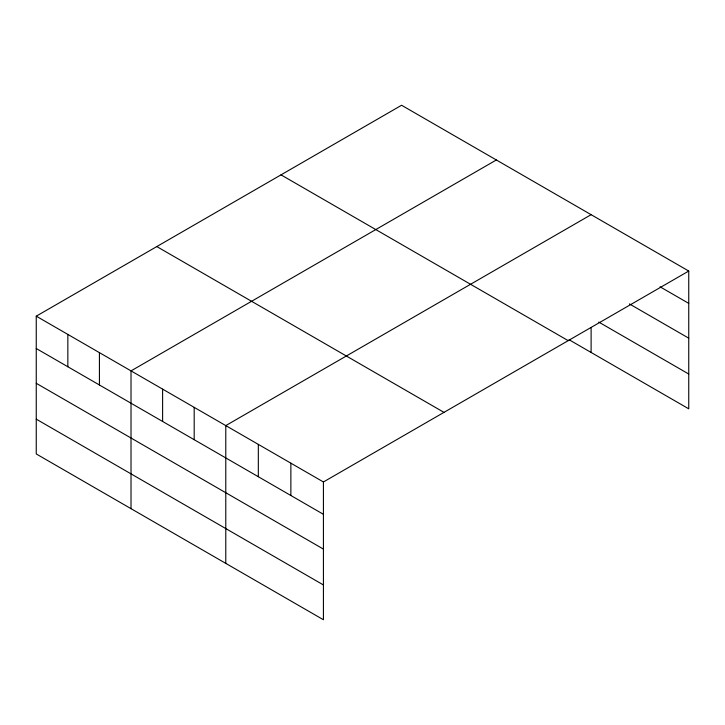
<?xml version="1.0" encoding="UTF-8"?>
<svg xmlns="http://www.w3.org/2000/svg" width="725" height="725" viewBox="0 0 725 725"><rect width="100%" height="100%" fill="white"/><g stroke="black" fill="none" stroke-linecap="round" stroke-linejoin="round"><path stroke-width="1.09" d="M688.75 271.05L401.577 105.252L36.25 316.173L36.25 453.95L323.423 619.748L323.423 481.971L688.75 271.05L688.75 408.827L569.098 339.744M496.344 159.971L131.017 370.892L131.017 508.66M591.111 214.682L225.783 425.602L225.783 563.37M660.031 286.801L688.75 303.376M629.4 303.911L688.75 338.176M598.768 322.081L688.75 374.028M281.019 174.861L568.192 340.65M156.808 246.572L443.981 412.371M36.25 316.173L323.423 481.971M36.25 348.507L323.423 514.306M36.25 383.298L323.423 549.097M36.25 419.15L323.423 584.948M591.111 327.754L591.111 352.45M290.87 463.184L290.87 495.51M258.327 444.389L258.327 476.724M194.191 407.368L194.191 439.694M162.608 389.126L162.608 421.461M99.425 352.649L99.425 384.984M67.842 334.415L67.842 366.741"/></g></svg>
